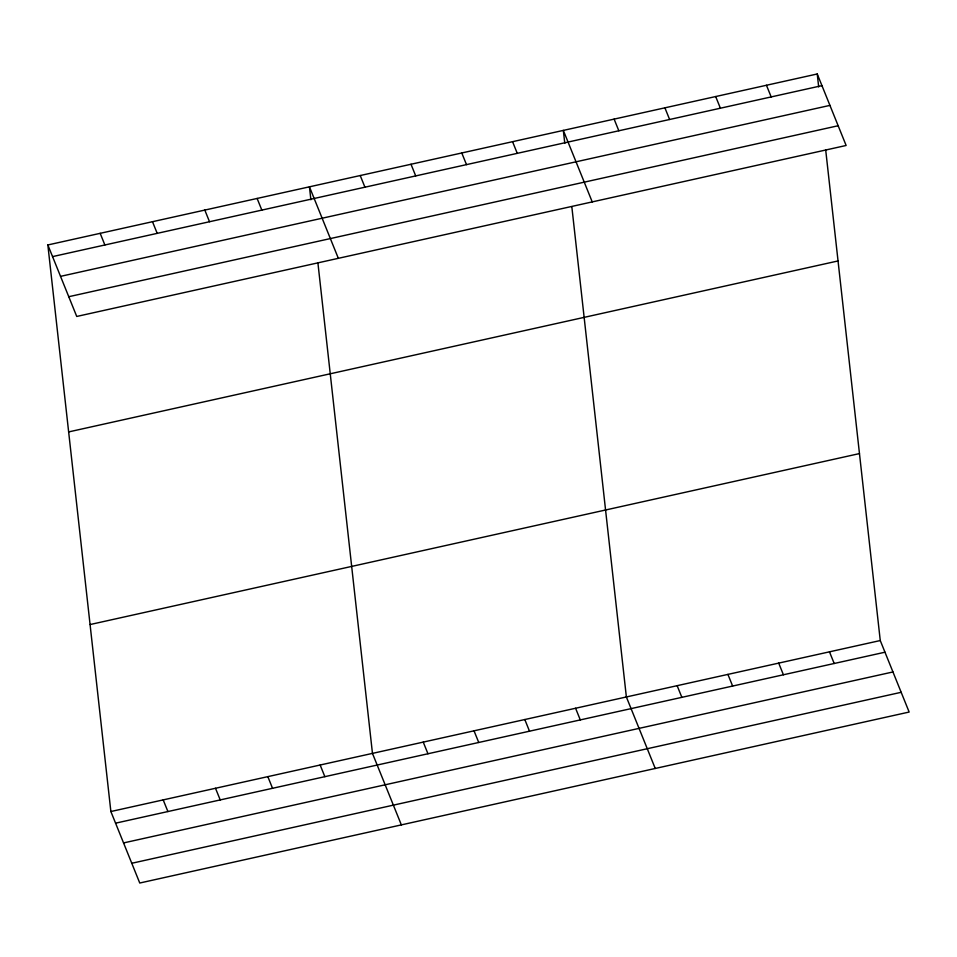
<?xml version="1.0" encoding="UTF-8"?>
<svg xmlns="http://www.w3.org/2000/svg" width="957" height="957" viewBox="0 0 957 957"><rect width="100%" height="100%" fill="white"/><g stroke="black" fill="none" stroke-linecap="round" stroke-linejoin="round"><path stroke-width="1.44" d="M47.85 244.956L817.242 73.976L846.132 145.476L76.739 316.456L47.85 244.956L110.868 811.524L139.758 883.024L909.15 712.044L880.261 640.544L825.724 150.201M52.563 256.608L821.955 85.64M60.542 276.358L829.922 105.39M68.76 296.706L838.153 125.738M68.653 431.918L838.033 260.95M90.078 624.55L859.47 453.582M110.868 811.524L880.261 640.544M115.582 823.176L884.974 652.207M123.561 842.926L892.953 671.958M131.779 863.274L901.171 692.306M766.461 85.269L771.175 96.92M715.68 96.549L720.394 108.201M664.9 107.83L669.613 119.493M614.119 119.123L618.832 130.774M829.48 651.837L834.193 663.488M778.699 663.117L783.412 674.769M592.227 201.903L563.338 130.403L564.786 143.347M727.918 674.398L732.631 686.061M512.557 141.684L517.27 153.347M461.776 152.964L466.49 164.628M677.149 685.691L681.851 697.342M655.246 768.471L626.368 696.971L571.819 206.628M411.008 164.257L415.709 175.909M575.588 708.252L580.289 719.915M360.227 175.538L364.928 187.189M338.335 258.318L309.446 186.818L310.881 199.762M524.807 719.532L529.508 731.196M474.026 730.825L478.739 742.476M257.122 198.446L261.835 210.109M423.245 742.106L427.958 753.757M204.81 210.073L209.511 221.725M401.354 824.886L372.464 753.386L317.927 263.043M152.486 221.701L157.199 233.352M320.152 765.014L324.854 776.677M100.174 233.329L104.875 244.98M267.828 776.641L272.542 788.305M215.504 788.269L220.218 799.92M163.192 799.896L167.906 811.548M817.242 73.976L818.678 86.92"/></g></svg>
